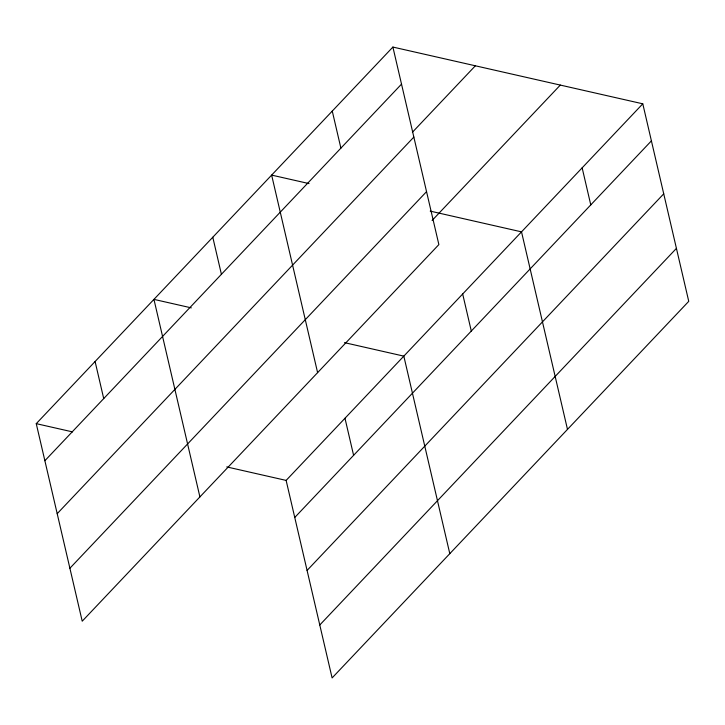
<?xml version="1.0" encoding="UTF-8"?>
<svg xmlns="http://www.w3.org/2000/svg" width="725" height="725" viewBox="0 0 725 725"><rect width="100%" height="100%" fill="white"/><g stroke="black" fill="none" stroke-linecap="round" stroke-linejoin="round"><path stroke-width="1.09" d="M392.896 47.062L438.87 244.597L82.215 621.189L36.25 423.654L392.896 47.062L642.785 103.811L688.75 301.346L332.104 677.938L286.13 480.403L642.785 103.811M44.878 460.719L401.523 84.118M412.398 132.267L475.364 65.785M57.203 513.672L413.848 137.079M69.899 568.237L426.545 191.636M432.091 220.482L560.316 85.079M294.758 517.469L651.403 140.868M307.083 570.421L663.728 193.829M319.779 624.986L676.425 248.385M309.022 183.588L271.639 175.106L317.604 372.641M430.233 211.12L521.52 231.855L567.485 429.39M191.328 307.871L153.945 299.38L199.91 496.915M344.457 342.644L403.825 356.129L449.799 553.664M36.25 423.654L72.536 431.892M226.762 466.918L286.13 480.403M582.148 167.828L590.775 204.894M462.677 293.987L471.295 331.053M332.267 111.079L340.895 148.145M344.982 418.262L353.601 455.327M212.788 237.238L221.415 274.304M95.093 361.512L103.72 398.578"/></g></svg>
